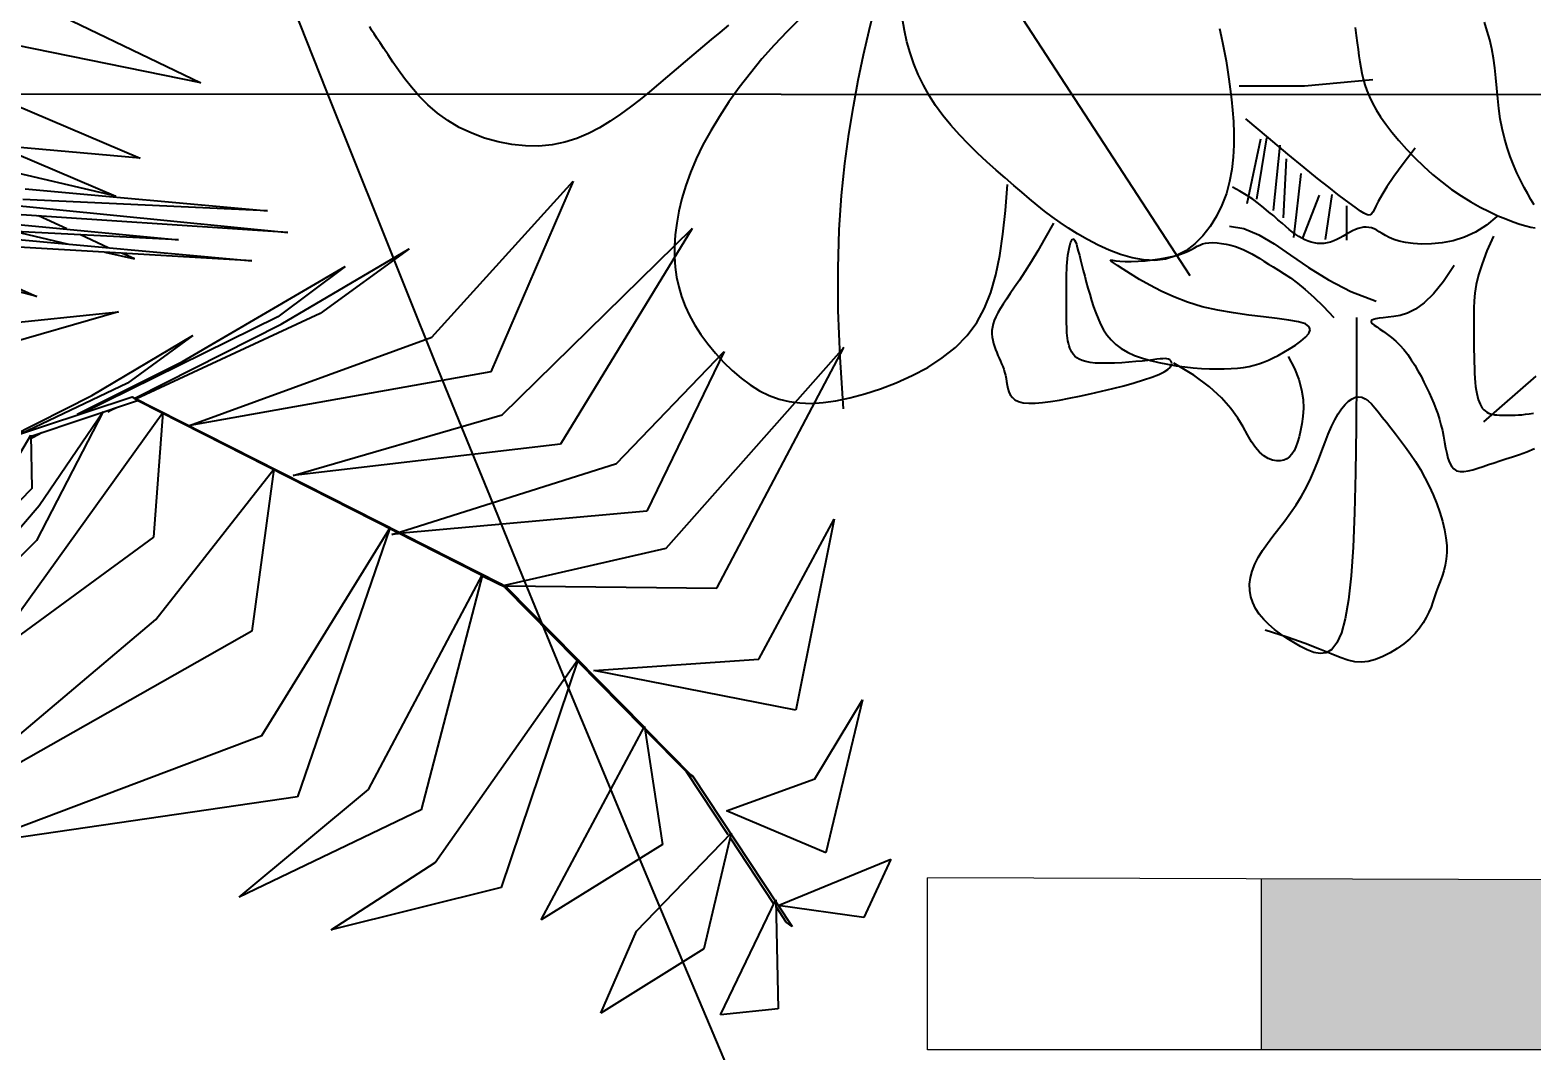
# Model space of a CAD drawing. Header units: metres. Extents: x 10 to 239, y 2 to 253.
# Drawn here: x 81.003 to 85.499, y 17.686 to 20.742 of the extents above; entities that cross this region are included whole.
import ezdxf

# ---------------------------------------------------------------- set-up
doc = ezdxf.new("R2010")
doc.units = ezdxf.units.M
doc.header["$MEASUREMENT"] = 0
doc.layers.get('Defpoints').update_dxf_attribs({"color": 9})
for name, color, linetype in [('-cotas', 252, 'Continuous'), ('1', 7, 'Continuous'), ('1gris oscuro', 253, 'Continuous'), ('cot200', 9, 'Continuous')]:
    doc.layers.add(name, color=color, linetype=linetype)
doc.layers.add('barrera', color=7, linetype='Continuous', lineweight=0, true_color=0x9dbb63)
doc.layers.add('bloques ARBOLES', color=7, linetype='Continuous', true_color=0xb8d897)
doc.styles.get("Standard").update_dxf_attribs({"font": 'arial.ttf'})
doc.dimstyles.get("Standard").update_dxf_attribs({"dimtxt": 0.18, "dimasz": 0.18, "dimexe": 0.18, "dimexo": 0.0625, "dimgap": 0.09, "dimtad": 0, "dimtih": 1, "dimtoh": 1, "dimdec": 4, "dimzin": 0, "dimdsep": 46, "dimtxsty": 'Standard', "dimcen": 0.09, "dimadec": 0, "dimazin": 0, "dimtfac": 1, "dimtdec": 4, "dimtofl": 0, "dimtmove": 0, "dimatfit": 3, "dimfxl": 1, "dimtolj": 1, "dimtzin": 0, "dimarcsym": 0})

# ---------------------------------------------------------------- blocks, each defined once
blk = doc.blocks.new('*D81')
at = {"layer": '-cotas', "color": 0, "lineweight": -2, "transparency": 16777216}
for p, q in [((35.934, 42.8579), (35.9273, 20.3829)), ((88.7846, 42.8423), (88.778, 20.3672)), ((36.1074, 20.5628), (61.0308, 20.5555)), ((88.598, 20.5473), (63.6746, 20.5547))]:
    blk.add_line(p, q, dxfattribs=at)
at = {"layer": '-cotas', "color": 0, "transparency": 16777216}
for points in [[(36.1074, 20.5928), (36.1074, 20.5328), (35.9274, 20.5629)], [(88.598, 20.5773), (88.598, 20.5173), (88.778, 20.5472)]]:
    blk.add_solid(points, dxfattribs=at)
at = {"layer": 'Defpoints', "color": 0, "transparency": 16777216}
for p in [(35.934, 42.9204), (88.7846, 42.9048), (88.778, 20.5472)]:
    blk.add_point(p, dxfattribs=at)
at = {"layer": '-cotas', "color": 0, "transparency": 16777216, "insert": (62.3527, 20.5551), "char_height": 0.5, "attachment_point": 5}
blk.add_mtext('\\A1;52.8506', dxfattribs=at)
blk = doc.blocks.new('A$C6F4E7DED')
for p, q in [((1323, 623.1), (1116.3, 306.1)), ((1370.2, 499.7), (1365.6, 518.1)), ((879, 492.4), (881, 499.4)), ((881, 499.4), (883.3, 506.5)), ((985.6, 502.2), (984.7, 496)), ((1093, 501.4), (1091.6, 495.3)), ((1340.2, 490.9), (1342.2, 499.8)), ((1342.2, 499.8), (1343.8, 508.8)), ((1374.6, 480.5), (1370.2, 499.7)), ((1424.8, 509.3), (1435.1, 499)), ((1481.3, 504), (1488.3, 498.3)), ((1761.9, 497.2), (1763.8, 500.2)), ((1763.8, 500.2), (1765.3, 502.9)), ((877.4, 485.3), (879, 492.4)), ((983.9, 490.2), (983.2, 484.9)), ((984.7, 496), (983.9, 490.2)), ((1090.2, 489), (1088.9, 482.5)), ((1091.6, 495.3), (1090.2, 489)), ((1337.7, 482.1), (1340.2, 490.9)), ((1435.1, 499), (1445.2, 488.3)), ((1445.2, 488.3), (1454.9, 477.3)), ((1488.3, 498.3), (1495.2, 492.6)), ((1495.2, 492.6), (1502.1, 486.8)), ((1754.2, 485.6), (1757.1, 490)), ((1757.1, 490), (1759.7, 493.8)), ((1759.7, 493.8), (1761.9, 497.2)), ((875.1, 470.2), (876.1, 477.9)), ((876.1, 477.9), (877.4, 485.3)), ((982.5, 479.9), (981.8, 475.1)), ((983.2, 484.9), (982.5, 479.9)), ((1087.6, 475.8), (1086.5, 468.7)), ((1088.9, 482.5), (1087.6, 475.8)), ((1334.7, 473.4), (1337.7, 482.1)), ((1378.8, 460.6), (1374.6, 480.5)), ((1454.9, 477.3), (1464.1, 466.1)), ((1502.1, 486.8), (1508.9, 481)), ((1508.9, 481), (1515.8, 475.2)), ((1746.9, 474.8), (1750.8, 480.6)), ((1750.8, 480.6), (1754.2, 485.6)), ((874.3, 462.3), (875.1, 470.2)), ((980.2, 466), (979.1, 461.5)), ((981, 470.5), (980.2, 466)), ((981.8, 475.1), (981, 470.5)), ((1086.5, 468.7), (1085.4, 461.3)), ((1327.2, 456.6), (1331.2, 465)), ((1331.2, 465), (1334.7, 473.4)), ((1464.1, 466.1), (1472.9, 454.8)), ((1515.8, 475.2), (1522.7, 469.3)), ((1522.7, 469.3), (1529.6, 463.3)), ((1737.7, 461.8), (1742.6, 468.5)), ((1742.6, 468.5), (1746.9, 474.8)), ((872.7, 446.1), (873.5, 454.3)), ((873.5, 454.3), (874.3, 462.3)), ((971.6, 460.9), (1025.7, 455.7)), ((976.2, 452.3), (974.2, 447.4)), ((977.8, 456.9), (976.2, 452.3)), ((979.1, 461.5), (977.8, 456.9)), ((1025.7, 455.7), (1077.3, 455.7)), ((1084.4, 453.5), (1083.4, 445.3)), ((1085.4, 461.3), (1084.4, 453.5)), ((1322.6, 448.5), (1327.2, 456.6)), ((1382.6, 439.7), (1378.8, 460.6)), ((1472.9, 454.8), (1481.1, 443.3)), ((1529.6, 463.3), (1536.7, 457.3)), ((1536.7, 457.3), (1543.9, 451.4)), ((1726.1, 447.9), (1732.3, 454.9)), ((1732.3, 454.9), (1737.7, 461.8)), ((871.8, 438.1), (872.7, 446.1)), ((971.8, 442.4), (968.9, 437.1)), ((974.2, 447.4), (971.8, 442.4)), ((1083.4, 445.3), (1082.6, 436.7)), ((1311.7, 432.5), (1317.5, 440.4)), ((1317.5, 440.4), (1322.6, 448.5)), ((1386.2, 417.9), (1382.6, 439.7)), ((1481.1, 443.3), (1488.6, 431.9)), ((1543.9, 451.4), (1551.3, 445.3)), ((1551.3, 445.3), (1558.9, 439.4)), ((1711.8, 434.5), (1719.3, 441.1)), ((1719.3, 441.1), (1726.1, 447.9)), ((869.2, 422.2), (870.7, 430)), ((870.7, 430), (871.8, 438.1)), ((965.4, 431.6), (961.2, 425.6)), ((968.9, 437.1), (965.4, 431.6)), ((1054.2, 414.8), (1072.1, 429.9)), ((1082.6, 436.7), (1081.9, 427.7)), ((1305.5, 424.8), (1311.7, 432.5)), ((1488.6, 431.9), (1495.5, 420.5)), ((1558.9, 439.4), (1566.8, 433.5)), ((1566.8, 433.5), (1575, 428)), ((1575, 428), (1583.4, 422.8)), ((1694.4, 423.2), (1703.5, 428.5)), ((1703.5, 428.5), (1711.8, 434.5)), ((867.4, 414.6), (869.2, 422.2)), ((956.4, 419.3), (950.9, 412.8)), ((961.2, 425.6), (956.4, 419.3)), ((1081.9, 427.7), (1081.5, 418.5)), ((1081.5, 418.5), (1081.5, 409)), ((1291.6, 409.9), (1298.7, 417.3)), ((1298.7, 417.3), (1305.5, 424.8)), ((1389.4, 394.6), (1386.2, 417.9)), ((1495.5, 420.5), (1501.6, 409.3)), ((1583.4, 422.8), (1592.3, 418.3)), ((1592.3, 418.3), (1601.4, 414.4)), ((1674.4, 414.7), (1684.6, 418.6)), ((1684.6, 418.6), (1694.4, 423.2)), ((862.9, 400.2), (865.3, 407.3)), ((865.3, 407.3), (867.4, 414.6)), ((938, 406.7), (947.5, 394.4)), ((944.8, 406), (938.3, 399.2)), ((950.9, 412.8), (944.8, 406)), ((1038.9, 402.1), (1054.2, 414.8)), ((1045, 409), (1050.4, 357.3)), ((1055.7, 414.9), (1063.7, 366.4)), ((1060.5, 413.8), (1071.2, 362.7)), ((1081.5, 409), (1082, 399.5)), ((1284.3, 402.8), (1291.6, 409.9)), ((1501.6, 409.3), (1506.9, 398.3)), ((1601.4, 414.4), (1611, 411.4)), ((1611, 411.4), (1621, 409.3)), ((1621, 409.3), (1631.4, 408.4)), ((1631.4, 408.4), (1642.1, 408.5)), ((1642.1, 408.5), (1652.9, 409.6)), ((1652.9, 409.6), (1663.8, 411.7)), ((1663.8, 411.7), (1674.4, 414.7)), ((857.5, 387.2), (860.3, 393.5)), ((860.3, 393.5), (862.9, 400.2)), ((931.4, 392.5), (924.2, 386)), ((938.3, 399.2), (931.4, 392.5)), ((947.5, 394.4), (954.9, 384.2)), ((1026, 391.5), (1038.9, 402.1)), ((1040.2, 398.4), (1042.4, 351.5)), ((1082, 399.5), (1083.1, 389.9)), ((1269.6, 389.4), (1276.9, 396)), ((1276.9, 396), (1284.3, 402.8)), ((1392, 369.4), (1389.4, 394.6)), ((1506.9, 398.3), (1511.4, 387.6)), ((851.8, 375.7), (854.7, 381.3)), ((854.7, 381.3), (857.5, 387.2)), ((924.2, 386), (916.8, 379.8)), ((954.9, 384.2), (960.4, 376)), ((1006.3, 375.8), (1015.2, 382.8)), ((1015.2, 382.8), (1026, 391.5)), ((1028.5, 386.6), (1032.2, 354.1)), ((1083.1, 389.9), (1084.9, 380.3)), ((1255.7, 377.3), (1262.5, 383.2)), ((1262.5, 383.2), (1269.6, 389.4)), ((1511.4, 387.6), (1515.2, 377.1)), ((846.4, 366.1), (849, 370.7)), ((849, 370.7), (851.8, 375.7)), ((901.6, 368.9), (894.1, 364.2)), ((909.2, 374.1), (901.6, 368.9)), ((916.8, 379.8), (909.2, 374.1)), ((960.4, 376), (964.5, 369.5)), ((964.5, 369.5), (967.3, 364.5)), ((993.1, 365.7), (999.1, 370.1)), ((999.1, 370.1), (1006.3, 375.8)), ((1004, 370.1), (1009.3, 334.4)), ((1014.1, 369.6), (1027.4, 335)), ((1066.6, 366.3), (1071.6, 369.6)), ((1071.6, 369.6), (1076.8, 372.8)), ((1076.8, 372.8), (1082.5, 375.8)), ((1084.9, 380.3), (1087.4, 370.9)), ((1087.4, 370.9), (1090.9, 361.7)), ((1243.2, 366.6), (1249.3, 371.8)), ((1249.3, 371.8), (1255.7, 377.3)), ((1262.3, 357.5), (1260.5, 378.1)), ((1393.8, 342), (1392, 369.4)), ((1515.2, 377.1), (1518.2, 366.9)), ((843.9, 361.9), (846.4, 366.1)), ((886.7, 360.1), (879.6, 356.5)), ((894.1, 364.2), (886.7, 360.1)), ((967.3, 364.5), (969.2, 360.7)), ((969.2, 360.7), (970.5, 358)), ((970.5, 358), (971.6, 356.1)), ((978.6, 355.3), (981.2, 356.9)), ((981.2, 356.9), (984.4, 359.2)), ((984.4, 359.2), (988.3, 362.1)), ((988.3, 362.1), (993.1, 365.7)), ((992.3, 361.1), (992.3, 333.9)), ((1053.7, 356.2), (1057.7, 359.6)), ((1057.7, 359.6), (1062, 362.9)), ((1062, 362.9), (1066.6, 366.3)), ((1090.9, 361.7), (1095.2, 353)), ((1225.3, 352.3), (1231.3, 356.9)), ((1231.3, 356.9), (1237.2, 361.6)), ((1237.2, 361.6), (1243.2, 366.6)), ((1264.4, 338.7), (1262.3, 357.5)), ((1518.2, 366.9), (1520.6, 357)), ((1520.6, 357), (1522.4, 347.4)), ((850.4, 345.2), (846.4, 344.2)), ((855.1, 346.6), (850.4, 345.2)), ((860.4, 348.4), (855.1, 346.6)), ((866.3, 350.7), (860.4, 348.4)), ((872.7, 353.3), (866.3, 350.7)), ((879.6, 356.5), (872.7, 353.3)), ((873.5, 352.6), (881.6, 345.7)), ((881.6, 345.7), (890.2, 340.3)), ((971.6, 356.1), (972.5, 354.7)), ((972.5, 354.7), (973.6, 354)), ((973.6, 354), (974.9, 353.8)), ((974.9, 353.8), (976.6, 354.2)), ((976.6, 354.2), (978.6, 355.3)), ((1032.2, 354.1), (1034.4, 336)), ((1037.7, 342.4), (1040.4, 344.7)), ((1040.4, 344.7), (1043.4, 347.3)), ((1043.4, 347.3), (1046.6, 350)), ((1046.6, 350), (1050, 353.1)), ((1050, 353.1), (1053.7, 356.2)), ((1085, 344.9), (1073.5, 343.1)), ((1095.2, 353), (1100.2, 344.8)), ((1100.2, 344.8), (1106, 337.4)), ((1212.4, 343.4), (1219, 347.8)), ((1219, 347.8), (1225.3, 352.3)), ((1224.3, 347.5), (1230.8, 335.7)), ((1522.4, 347.4), (1523.5, 338.2)), ((846.4, 344.2), (843.1, 343.6)), ((876.1, 337.2), (881.2, 325.5)), ((890.2, 340.3), (899, 336.3)), ((899, 336.3), (907.9, 333.5)), ((907.9, 333.5), (916.7, 331.8)), ((945.7, 332), (950.7, 333.1)), ((950.7, 333.1), (954.9, 334.5)), ((954.9, 334.5), (958.5, 336)), ((958.5, 336), (961.5, 337.6)), ((961.5, 337.6), (964.1, 339.2)), ((964.1, 339.2), (966.4, 340.6)), ((966.4, 340.6), (968.5, 341.9)), ((968.5, 341.9), (970.6, 342.9)), ((970.6, 342.9), (972.7, 343.6)), ((972.7, 343.6), (974.7, 344)), ((974.7, 344), (976.8, 344.2)), ((976.8, 344.2), (978.8, 344.1)), ((978.8, 344.1), (980.9, 343.8)), ((980.9, 343.8), (983.1, 343.2)), ((983.1, 343.2), (985.3, 342.3)), ((985.3, 342.3), (987.6, 341.2)), ((987.6, 341.2), (990, 340)), ((990, 340), (992.4, 338.6)), ((992.4, 338.6), (994.9, 337.2)), ((994.9, 337.2), (997.4, 335.8)), ((997.4, 335.8), (999.9, 334.5)), ((999.9, 334.5), (1002.5, 333.4)), ((1002.5, 333.4), (1005.1, 332.4)), ((1020.4, 332.3), (1022.8, 333.1)), ((1022.8, 333.1), (1025.3, 334.2)), ((1025.3, 334.2), (1027.7, 335.4)), ((1027.7, 335.4), (1030.1, 336.8)), ((1030.1, 336.8), (1032.5, 338.5)), ((1032.5, 338.5), (1035, 340.3)), ((1035, 340.3), (1037.7, 342.4)), ((1061.8, 338.2), (1049.7, 330.9)), ((1073.5, 343.1), (1061.8, 338.2)), ((1106, 337.4), (1112.5, 330.9)), ((1189, 330), (1197.4, 334.4)), ((1197.4, 334.4), (1205.2, 338.9)), ((1205.2, 338.9), (1212.4, 343.4)), ((1207.5, 334), (1206.9, 332.6)), ((1208.2, 334.8), (1207.5, 334)), ((1208.8, 335), (1208.2, 334.8)), ((1209.5, 334.5), (1208.8, 335)), ((1210.1, 333.4), (1209.5, 334.5)), ((1210.7, 331.8), (1210.1, 333.4)), ((1230.8, 335.7), (1236.7, 325.5)), ((1266.8, 321.8), (1264.4, 338.7)), ((1394.7, 311.8), (1393.8, 342)), ((1523.5, 338.2), (1524.1, 329.3)), ((881.2, 325.5), (885.1, 315.3)), ((916.7, 331.8), (925, 330.9)), ((925, 330.9), (932.8, 330.7)), ((932.8, 330.7), (939.7, 331.2)), ((939.7, 331.2), (945.7, 332)), ((1005.1, 332.4), (1007.7, 331.8)), ((1007.7, 331.8), (1010.2, 331.4)), ((1010.2, 331.4), (1012.8, 331.2)), ((1012.8, 331.2), (1015.3, 331.4)), ((1015.3, 331.4), (1017.9, 331.7)), ((1017.9, 331.7), (1020.4, 332.3)), ((1036.7, 322), (1022.5, 312.3)), ((1049.7, 330.9), (1036.7, 322)), ((1064.2, 321.3), (1061, 319.4)), ((1067.3, 323.1), (1064.2, 321.3)), ((1070.4, 324.8), (1067.3, 323.1)), ((1073.6, 326.3), (1070.4, 324.8)), ((1076.9, 327.7), (1073.6, 326.3)), ((1080.3, 328.9), (1076.9, 327.7)), ((1083.9, 329.9), (1080.3, 328.9)), ((1087.6, 330.8), (1083.9, 329.9)), ((1091.2, 331.4), (1087.6, 330.8)), ((1094.7, 331.8), (1091.2, 331.4)), ((1098.1, 332), (1094.7, 331.8)), ((1101.2, 331.9), (1098.1, 332)), ((1103.9, 331.6), (1101.2, 331.9)), ((1106.4, 331), (1103.9, 331.6)), ((1108.5, 330.1), (1106.4, 331)), ((1110.6, 329.1), (1108.5, 330.1)), ((1112.7, 327.9), (1110.6, 329.1)), ((1112.5, 330.9), (1119.6, 325.5)), ((1115, 326.6), (1112.7, 327.9)), ((1117.6, 325.2), (1115, 326.6)), ((1120.8, 323.9), (1117.6, 325.2)), ((1119.6, 325.5), (1127.3, 321.5)), ((1124.6, 322.6), (1120.8, 323.9)), ((1129.1, 321.3), (1124.6, 322.6)), ((1127.3, 321.5), (1135.5, 318.9)), ((1134.3, 320.2), (1129.1, 321.3)), ((1162.1, 319.9), (1171.2, 322.6)), ((1171.2, 322.6), (1180.3, 326)), ((1180.3, 326), (1189, 330)), ((1203.7, 322), (1202.8, 318.3)), ((1204.6, 325.3), (1203.7, 322)), ((1205.4, 328.2), (1204.6, 325.3)), ((1206.1, 330.7), (1205.4, 328.2)), ((1206.9, 332.6), (1206.1, 330.7)), ((1211.3, 329.8), (1210.7, 331.8)), ((1211.8, 327.4), (1211.3, 329.8)), ((1212.3, 324.8), (1211.8, 327.4)), ((1212.8, 322), (1212.3, 324.8)), ((1213.1, 319.1), (1212.8, 322)), ((1236.7, 325.5), (1242, 316.7)), ((1269.9, 306.4), (1266.8, 321.8)), ((1524.1, 329.3), (1524.1, 320.7)), ((885.1, 315.3), (887.8, 306.6)), ((907.1, 314), (915.5, 301.2)), ((1022.5, 312.3), (1006.7, 302.5)), ((1046.3, 310.2), (1041.8, 307.3)), ((1050.4, 312.7), (1046.3, 310.2)), ((1054.2, 315), (1050.4, 312.7)), ((1057.7, 317.3), (1054.2, 315)), ((1061, 319.4), (1057.7, 317.3)), ((1139.9, 319.2), (1134.3, 320.2)), ((1135.5, 318.9), (1144.1, 317.9)), ((1145.8, 318.3), (1139.9, 319.2)), ((1144.1, 317.9), (1153, 318.3)), ((1151.6, 317.6), (1145.8, 318.3)), ((1157.3, 317.2), (1151.6, 317.6)), ((1153, 318.3), (1162.1, 319.9)), ((1162.7, 317), (1157.3, 317.2)), ((1167.6, 317), (1162.7, 317)), ((1163.2, 307.2), (1169, 310.9)), ((1171.7, 317.3), (1167.6, 317)), ((1169, 310.9), (1173.6, 314)), ((1175, 317.7), (1171.7, 317.3)), ((1173.6, 314), (1176.8, 316.1)), ((1177.5, 318), (1175, 317.7)), ((1176.8, 316.1), (1178.7, 317.4)), ((1179, 318.2), (1177.5, 318)), ((1178.7, 317.4), (1179.4, 318.1)), ((1179.4, 318.1), (1179, 318.2)), ((1200.7, 310), (1199.5, 305.4)), ((1201.8, 314.2), (1200.7, 310)), ((1202.8, 318.3), (1201.8, 314.2)), ((1213.4, 316.2), (1213.1, 319.1)), ((1213.6, 313.3), (1213.4, 316.2)), ((1213.8, 310.5), (1213.6, 313.3)), ((1213.9, 307.7), (1213.8, 310.5)), ((1242, 316.7), (1246.8, 309)), ((1246.8, 309), (1251.2, 302.4)), ((1394.5, 278.4), (1394.7, 311.8)), ((1523.6, 312.5), (1522.5, 304.6)), ((1524.1, 320.7), (1523.6, 312.5)), ((887.8, 306.6), (889.7, 298.9)), ((889.7, 298.9), (890.8, 292.1)), ((915.5, 301.2), (923.5, 291.4)), ((1006.7, 302.5), (989, 293.3)), ((1031.2, 300), (1025.1, 295)), ((1036.8, 304), (1031.2, 300)), ((1041.8, 307.3), (1036.8, 304)), ((1139, 293.6), (1148.1, 298.3)), ((1148.1, 298.3), (1156.2, 302.9)), ((1156.2, 302.9), (1163.2, 307.2)), ((1198.3, 300.8), (1197, 296)), ((1199.5, 305.4), (1198.3, 300.8)), ((1213.9, 304.9), (1213.9, 307.7)), ((1214, 302.3), (1213.9, 304.9)), ((1214, 299.7), (1214, 302.3)), ((1214, 297.2), (1214, 299.7)), ((1214, 294.9), (1214, 297.2)), ((1251.2, 302.4), (1255, 296.7)), ((1273.8, 292.5), (1269.9, 306.4)), ((1522.5, 304.6), (1520.8, 296.9)), ((890.8, 292.1), (891.4, 286)), ((891.4, 286), (891.6, 280.2)), ((923.5, 291.4), (930.9, 284.3)), ((989, 293.3), (969, 285.6)), ((1018.3, 288.9), (1010.8, 281.6)), ((1025.1, 295), (1018.3, 288.9)), ((1118.1, 284.9), (1129, 289.1)), ((1129, 289.1), (1139, 293.6)), ((1194.1, 286.2), (1192.5, 281.3)), ((1195.6, 291.1), (1194.1, 286.2)), ((1197, 296), (1195.6, 291.1)), ((1214, 292.6), (1214, 294.9)), ((1214, 290.4), (1214, 292.6)), ((1214, 288.3), (1214, 290.4)), ((1214, 286.1), (1214, 288.3)), ((1214, 284), (1214, 286.1)), ((1255, 296.7), (1258.5, 291.8)), ((1258.5, 291.8), (1261.5, 287.3)), ((1261.5, 287.3), (1264.1, 283.3)), ((1278.7, 280), (1273.8, 292.5)), ((1518.6, 289.3), (1515.7, 281.8)), ((1520.8, 296.9), (1518.6, 289.3)), ((891.6, 280.2), (891.6, 274.7)), ((891.6, 274.7), (891.6, 269.1)), ((930.9, 284.3), (937.8, 279.4)), ((937.8, 279.4), (944.1, 276.2)), ((944.1, 276.2), (949.9, 274.4)), ((949.9, 274.4), (955, 273.4)), ((955, 273.4), (959.5, 273)), ((1010.8, 281.6), (1002.5, 272.7)), ((1058, 273.2), (1069.7, 274.6)), ((1069.7, 274.6), (1081.9, 276.3)), ((1081.9, 276.3), (1094.3, 278.5)), ((1094.3, 278.5), (1106.5, 281.3)), ((1106.5, 281.3), (1118.1, 284.9)), ((1190.8, 276.5), (1189, 271.9)), ((1192.5, 281.3), (1190.8, 276.5)), ((1214, 281.8), (1214, 284)), ((1214, 279.6), (1214, 281.8)), ((1214, 277.3), (1214, 279.6)), ((1214, 275), (1214, 277.3)), ((1214, 272.6), (1214, 275)), ((1264.1, 283.3), (1266.4, 279.7)), ((1266.4, 279.7), (1268.3, 276.4)), ((1268.3, 276.4), (1269.8, 273.3)), ((1284.9, 268.7), (1278.7, 280)), ((1393.1, 241.4), (1394.5, 278.4)), ((1512.2, 274.3), (1508, 266.8)), ((1515.7, 281.8), (1512.2, 274.3)), ((891.6, 269.1), (891.6, 263.5)), ((891.6, 263.5), (891.6, 258)), ((959.5, 273), (963.4, 272.6)), ((963.1, 261.7), (960, 259.4)), ((966, 263.6), (963.1, 261.7)), ((963.4, 272.6), (966.6, 272.1)), ((968.5, 265.3), (966, 263.6)), ((966.6, 272.1), (969.2, 271.7)), ((970.5, 266.8), (968.5, 265.3)), ((969.2, 271.7), (971.1, 271.2)), ((972, 268), (970.5, 266.8)), ((971.1, 271.2), (972.3, 270.6)), ((972.8, 269), (972, 268)), ((972.3, 270.6), (972.9, 269.9)), ((972.9, 269.9), (972.8, 269)), ((984.4, 272.7), (984.5, 226.9)), ((1021.1, 262.9), (1021.9, 265.4)), ((1022.2, 260.1), (1021.1, 262.9)), ((1021.9, 265.4), (1024.9, 267.6)), ((1024.9, 267.6), (1030.3, 269.3)), ((1030.3, 269.3), (1037.9, 270.7)), ((1037.9, 270.7), (1047.2, 271.9)), ((1047.2, 271.9), (1058, 273.2)), ((1184.6, 263), (1181.9, 258.9)), ((1187, 267.4), (1184.6, 263)), ((1189, 271.9), (1187, 267.4)), ((1213.6, 260.7), (1213.7, 263)), ((1213.7, 263), (1213.8, 265.4)), ((1213.8, 265.4), (1213.9, 267.7)), ((1213.9, 270.2), (1214, 272.6)), ((1213.9, 267.7), (1213.9, 270.2)), ((1269.8, 273.3), (1271.1, 270.4)), ((1271.1, 270.4), (1272, 267.7)), ((1272, 267.7), (1272.6, 265)), ((1272.6, 265), (1272.9, 262.4)), ((1272.9, 262.4), (1272.9, 259.9)), ((1292.5, 258.4), (1284.9, 268.7)), ((1508, 266.8), (1503.2, 259.3)), ((891.6, 258), (891.5, 252.5)), ((891.5, 252.5), (891.5, 247.2)), ((950.1, 250.8), (946.9, 247.3)), ((953.3, 254), (950.1, 250.8)), ((956.7, 256.9), (953.3, 254)), ((960, 259.4), (956.7, 256.9)), ((1024.7, 257.1), (1022.2, 260.1)), ((1028.4, 254), (1024.7, 257.1)), ((1032.7, 250.9), (1028.4, 254)), ((1037.4, 248), (1032.7, 250.9)), ((1174.9, 251.5), (1170.6, 248.3)), ((1178.7, 255.1), (1174.9, 251.5)), ((1181.9, 258.9), (1178.7, 255.1)), ((1211.3, 248.6), (1211.9, 250.4)), ((1211.9, 250.4), (1212.4, 252.3)), ((1212.4, 252.3), (1212.8, 254.3)), ((1212.8, 254.3), (1213.1, 256.4)), ((1213.1, 256.4), (1213.4, 258.5)), ((1213.4, 258.5), (1213.6, 260.7)), ((1270.9, 249.8), (1270, 247.3)), ((1271.6, 252.2), (1270.9, 249.8)), ((1272.3, 254.7), (1271.6, 252.2)), ((1272.7, 257.3), (1272.3, 254.7)), ((1272.9, 259.9), (1272.7, 257.3)), ((1301.7, 249.1), (1292.5, 258.4)), ((1497.8, 251.8), (1491.8, 244.5)), ((1503.2, 259.3), (1497.8, 251.8)), ((891.4, 242.1), (891.3, 237.3)), ((891.5, 247.2), (891.4, 242.1)), ((941.1, 239.3), (938.4, 235)), ((943.9, 243.4), (941.1, 239.3)), ((946.9, 247.3), (943.9, 243.4)), ((1038.6, 241.8), (1033.6, 232.4)), ((1042, 245.2), (1037.4, 248)), ((1046.4, 242.8), (1042, 245.2)), ((1050.4, 240.7), (1046.4, 242.8)), ((1054.2, 238.9), (1050.4, 240.7)), ((1058, 237.3), (1054.2, 238.9)), ((1130.8, 237.5), (1131.4, 238.5)), ((1131.4, 238.5), (1132.3, 239.2)), ((1132.3, 239.2), (1133.3, 239.8)), ((1133.3, 239.8), (1134.5, 240.1)), ((1134.5, 240.1), (1135.9, 240.2)), ((1135.9, 240.2), (1137.7, 240.1)), ((1137.7, 240.1), (1139.8, 240)), ((1139.8, 240), (1142.5, 239.7)), ((1147.5, 238.7), (1140.8, 237.1)), ((1142.5, 239.7), (1145.7, 239.3)), ((1145.7, 239.3), (1149.5, 238.8)), ((1153.9, 240.6), (1147.5, 238.7)), ((1149.5, 238.8), (1154, 238.3)), ((1160, 242.8), (1153.9, 240.6)), ((1154, 238.3), (1159.1, 237.8)), ((1159.1, 237.8), (1164.6, 237.3)), ((1165.6, 245.4), (1160, 242.8)), ((1170.6, 248.3), (1165.6, 245.4)), ((1195.2, 237.1), (1198.6, 237.8)), ((1198.6, 237.8), (1201.5, 238.6)), ((1201.5, 238.6), (1203.8, 239.7)), ((1203.8, 239.7), (1205.8, 240.9)), ((1205.8, 240.9), (1207.3, 242.2)), ((1207.3, 242.2), (1208.6, 243.7)), ((1208.6, 243.7), (1209.7, 245.2)), ((1209.7, 245.2), (1210.6, 246.9)), ((1210.6, 246.9), (1211.3, 248.6)), ((1266.2, 238.3), (1265.3, 236.1)), ((1267.2, 240.5), (1266.2, 238.3)), ((1268.2, 242.7), (1267.2, 240.5)), ((1269.1, 245), (1268.2, 242.7)), ((1270, 247.3), (1269.1, 245)), ((1312.2, 240.8), (1301.7, 249.1)), ((1323.8, 233.3), (1312.2, 240.8)), ((1390.3, 200.4), (1393.1, 241.4)), ((1491.8, 244.5), (1485.4, 237.5)), ((842.6, 226.4), (883.9, 190.3)), ((891, 228.6), (890.8, 224.8)), ((891.2, 232.8), (891, 228.6)), ((891.3, 237.3), (891.2, 232.8)), ((933.4, 226.2), (931.2, 221.7)), ((935.9, 230.6), (933.4, 226.2)), ((938.4, 235), (935.9, 230.6)), ((984.5, 226.9), (984.8, 186)), ((1033.6, 232.4), (1030.1, 223.7)), ((1061.7, 236), (1058, 237.3)), ((1065.5, 234.9), (1061.7, 236)), ((1069.5, 234), (1065.5, 234.9)), ((1073.9, 233.2), (1069.5, 234)), ((1078.6, 232.7), (1073.9, 233.2)), ((1083.7, 232.3), (1078.6, 232.7)), ((1089.1, 232), (1083.7, 232.3)), ((1094.8, 232), (1089.1, 232)), ((1100.8, 232.1), (1094.8, 232)), ((1107.1, 232.4), (1100.8, 232.1)), ((1100.9, 217.9), (1113.3, 227.1)), ((1113.6, 232.9), (1107.1, 232.4)), ((1113.3, 227.1), (1128.9, 236.7)), ((1120.3, 233.7), (1113.6, 232.9)), ((1127.1, 234.6), (1120.3, 233.7)), ((1134, 235.7), (1127.1, 234.6)), ((1130.5, 236.3), (1130.8, 237.5)), ((1130.8, 234.9), (1130.5, 236.3)), ((1131.8, 233.3), (1130.8, 234.9)), ((1133.8, 231.6), (1131.8, 233.3)), ((1136.7, 229.7), (1133.8, 231.6)), ((1140.8, 237.1), (1134, 235.7)), ((1140.9, 227.6), (1136.7, 229.7)), ((1146.4, 225.5), (1140.9, 227.6)), ((1164.6, 237.3), (1170.2, 236.9)), ((1170.2, 236.9), (1175.9, 236.6)), ((1175.9, 236.6), (1181.4, 236.5)), ((1181.4, 236.5), (1186.5, 236.5)), ((1186.5, 236.5), (1191.2, 236.7)), ((1191.2, 236.7), (1195.2, 237.1)), ((1262.2, 227.1), (1261.7, 224.6)), ((1262.9, 229.5), (1262.2, 227.1)), ((1263.6, 231.8), (1262.9, 229.5)), ((1264.4, 234), (1263.6, 231.8)), ((1265.3, 236.1), (1264.4, 234)), ((1336, 226.8), (1323.8, 233.3)), ((1348.6, 221.1), (1336, 226.8)), ((1478.6, 230.9), (1471.5, 224.8)), ((1485.4, 237.5), (1478.6, 230.9)), ((889.8, 215.2), (889.3, 212.5)), ((890.2, 218.1), (889.8, 215.2)), ((890.5, 221.3), (890.2, 218.1)), ((890.8, 224.8), (890.5, 221.3)), ((929, 217.3), (927, 213)), ((931.2, 221.7), (929, 217.3)), ((1027.9, 215.5), (1026.7, 207.9)), ((1030.1, 223.7), (1027.9, 215.5)), ((1091.3, 209.1), (1100.9, 217.9)), ((1153, 223.3), (1146.4, 225.5)), ((1160.5, 221), (1153, 223.3)), ((1168.7, 218.7), (1160.5, 221)), ((1177.4, 216.5), (1168.7, 218.7)), ((1186.3, 214.4), (1177.4, 216.5)), ((1195.1, 212.3), (1186.3, 214.4)), ((1259.5, 213.9), (1258.4, 211.5)), ((1260.3, 216.6), (1259.5, 213.9)), ((1260.8, 219.3), (1260.3, 216.6)), ((1261.3, 222), (1260.8, 219.3)), ((1261.7, 224.6), (1261.3, 222)), ((1361.2, 216.3), (1348.6, 221.1)), ((1373.6, 212.3), (1361.2, 216.3)), ((1456.8, 214.8), (1449.2, 211)), ((1464.2, 219.4), (1456.8, 214.8)), ((1471.5, 224.8), (1464.2, 219.4)), ((885.8, 202.5), (884.9, 201.1)), ((886.7, 204.1), (885.8, 202.5)), ((887.5, 205.9), (886.7, 204.1)), ((888.2, 207.9), (887.5, 205.9)), ((888.8, 210.1), (888.2, 207.9)), ((889.3, 212.5), (888.8, 210.1)), ((923.3, 204.7), (921.6, 200.5)), ((925.1, 208.8), (923.3, 204.7)), ((927, 213), (925.1, 208.8)), ((972.6, 204.3), (969.9, 201.3)), ((975.2, 206.7), (972.6, 204.3)), ((977.7, 208.5), (975.2, 206.7)), ((980.2, 209.6), (977.7, 208.5)), ((982.7, 210), (980.2, 209.6)), ((985.3, 209.6), (982.7, 210)), ((988, 208.5), (985.3, 209.6)), ((990.7, 206.5), (988, 208.5)), ((993.5, 203.9), (990.7, 206.5)), ((996.2, 200.5), (993.5, 203.9)), ((1026.7, 207.9), (1026.4, 200.9)), ((1084, 200.8), (1091.3, 209.1)), ((1203.7, 210.5), (1195.1, 212.3)), ((1211.8, 208.8), (1203.7, 210.5)), ((1219.4, 207.4), (1211.8, 208.8)), ((1226.5, 206.2), (1219.4, 207.4)), ((1232.9, 205.4), (1226.5, 206.2)), ((1238.7, 205), (1232.9, 205.4)), ((1243.8, 204.9), (1238.7, 205)), ((1248.2, 205.3), (1243.8, 204.9)), ((1251.8, 206.2), (1248.2, 205.3)), ((1254.7, 207.5), (1251.8, 206.2)), ((1256.8, 209.4), (1254.7, 207.5)), ((1258.4, 211.5), (1256.8, 209.4)), ((1385.5, 209.2), (1373.6, 212.3)), ((1396.4, 206.9), (1385.5, 209.2)), ((1406.6, 205.5), (1396.4, 206.9)), ((1416.1, 204.8), (1406.6, 205.5)), ((1425, 205.1), (1416.1, 204.8)), ((1433.4, 206.2), (1425, 205.1)), ((1441.4, 208.2), (1433.4, 206.2)), ((1449.2, 211), (1441.4, 208.2)), ((847.7, 196.6), (844.3, 197.1)), ((850.8, 196.2), (847.7, 196.6)), ((853.7, 195.8), (850.8, 196.2)), ((856.3, 195.6), (853.7, 195.8)), ((858.8, 195.5), (856.3, 195.6)), ((861.1, 195.5), (858.8, 195.5)), ((863.3, 195.4), (861.1, 195.5)), ((865.4, 195.4), (863.3, 195.4)), ((867.5, 195.4), (865.4, 195.4)), ((869.5, 195.5), (867.5, 195.4)), ((871.4, 195.5), (869.5, 195.5)), ((873.3, 195.6), (871.4, 195.5)), ((875.1, 195.8), (873.3, 195.6)), ((876.9, 196.2), (875.1, 195.8)), ((878.5, 196.6), (876.9, 196.2)), ((880, 197.1), (878.5, 196.6)), ((881.4, 197.9), (880, 197.1)), ((882.7, 198.8), (881.4, 197.9)), ((883.8, 199.8), (882.7, 198.8)), ((884.9, 201.1), (883.8, 199.8)), ((918.8, 192.1), (917.6, 187.8)), ((920.1, 196.4), (918.8, 192.1)), ((921.6, 200.5), (920.1, 196.4)), ((964.1, 194), (960.8, 189.8)), ((967.1, 197.9), (964.1, 194)), ((969.9, 201.3), (967.1, 197.9)), ((998.9, 196.4), (996.2, 200.5)), ((1001.6, 191.7), (998.9, 196.4)), ((1004.2, 186.4), (1001.6, 191.7)), ((1026.4, 200.9), (1026.8, 194.4)), ((1026.8, 194.4), (1027.7, 188.5)), ((1074.2, 186.1), (1078.4, 193.1)), ((1078.4, 193.1), (1084, 200.8)), ((915.6, 178.8), (914.8, 174.2)), ((916.5, 183.4), (915.6, 178.8)), ((917.6, 187.8), (916.5, 183.4)), ((953.6, 180.6), (949.7, 175.5)), ((957.3, 185.4), (953.6, 180.6)), ((960.8, 189.8), (957.3, 185.4)), ((984.8, 186), (985.3, 149.9)), ((1006.8, 180.5), (1004.2, 186.4)), ((1009.3, 174.1), (1006.8, 180.5)), ((1027.7, 188.5), (1028.7, 183.2)), ((1028.7, 183.2), (1029.9, 178.4)), ((1029.9, 178.4), (1031.1, 174.1)), ((1067.6, 174.4), (1070.8, 179.8)), ((1070.8, 179.8), (1074.2, 186.1)), ((849.8, 166.5), (843.5, 169)), ((855.6, 164.3), (849.8, 166.5)), ((914, 169.7), (913.1, 165.4)), ((914.8, 174.2), (914, 169.7)), ((945.7, 170.2), (941.7, 164.6)), ((949.7, 175.5), (945.7, 170.2)), ((1011.9, 167.3), (1009.3, 174.1)), ((1014.6, 160.2), (1011.9, 167.3)), ((1031.1, 174.1), (1032.4, 170.4)), ((1032.4, 170.4), (1033.9, 167.2)), ((1033.9, 167.2), (1035.6, 164.6)), ((1061.1, 166.2), (1064.4, 169.8)), ((1064.4, 169.8), (1067.6, 174.4)), ((861.1, 162.5), (855.6, 164.3)), ((866.2, 160.8), (861.1, 162.5)), ((871, 159.2), (866.2, 160.8)), ((875.6, 157.8), (871, 159.2)), ((880, 156.3), (875.6, 157.8)), ((884.3, 154.9), (880, 156.3)), ((888.4, 153.5), (884.3, 154.9)), ((909.4, 155.1), (907.5, 152.9)), ((910.9, 158), (909.4, 155.1)), ((912.1, 161.5), (910.9, 158)), ((913.1, 165.4), (912.1, 161.5)), ((937.8, 158.7), (933.9, 152.5)), ((941.7, 164.6), (937.8, 158.7)), ((1017.5, 153), (1014.6, 160.2)), ((1035.6, 164.6), (1037.5, 162.4)), ((1037.5, 162.4), (1039.6, 160.8)), ((1039.6, 160.8), (1042, 159.8)), ((1042, 159.8), (1044.8, 159.2)), ((1044.8, 159.2), (1047.8, 159.3)), ((1047.8, 159.3), (1051, 159.9)), ((1051, 159.9), (1054.3, 161.3)), ((1054.3, 161.3), (1057.7, 163.3)), ((1057.7, 163.3), (1061.1, 166.2)), ((892.3, 152.3), (888.4, 153.5)), ((896, 151.4), (892.3, 152.3)), ((899.4, 150.9), (896, 151.4)), ((902.5, 150.9), (899.4, 150.9)), ((905.2, 151.5), (902.5, 150.9)), ((907.5, 152.9), (905.2, 151.5)), ((930.3, 146), (926.9, 139.3)), ((933.9, 152.5), (930.3, 146)), ((985.3, 149.9), (986, 118.3)), ((1020.6, 145.7), (1017.5, 153)), ((1024, 138.5), (1020.6, 145.7)), ((923.7, 132.4), (920.9, 125.4)), ((926.9, 139.3), (923.7, 132.4)), ((1027.9, 131.4), (1024, 138.5)), ((1032.1, 124.6), (1027.9, 131.4)), ((920.9, 125.4), (918.5, 118.4)), ((1036.6, 118.1), (1032.1, 124.6)), ((916.4, 111.5), (914.8, 104.8)), ((918.5, 118.4), (916.4, 111.5)), ((986, 118.3), (987.2, 91.1)), ((1041.3, 111.8), (1036.6, 118.1)), ((1046, 105.7), (1041.3, 111.8)), ((913.7, 98.4), (913.1, 92.3)), ((914.8, 104.8), (913.7, 98.4)), ((1050.6, 99.8), (1046, 105.7)), ((1054.9, 94), (1050.6, 99.8)), ((913.1, 92.3), (913, 86.8)), ((913, 86.8), (913.5, 81.6)), ((987.2, 91.1), (988.7, 68.2)), ((1058.9, 88.4), (1054.9, 94)), ((1062.3, 82.9), (1058.9, 88.4)), ((913.5, 81.6), (914.3, 76.8)), ((914.3, 76.8), (915.4, 72.3)), ((915.4, 72.3), (916.8, 68)), ((1065, 77.5), (1062.3, 82.9)), ((1067, 72.1), (1065, 77.5)), ((1068.3, 66.9), (1067, 72.1)), ((916.8, 68), (918.2, 63.9)), ((918.2, 63.9), (919.8, 59.9)), ((919.8, 59.9), (921.3, 55.8)), ((988.7, 68.2), (990.7, 49.3)), ((1069, 61.7), (1068.3, 66.9)), ((1068.9, 56.7), (1069, 61.7)), ((921.3, 55.8), (922.7, 51.8)), ((922.7, 51.8), (924.1, 47.7)), ((924.1, 47.7), (925.5, 43.6)), ((990.7, 49.3), (993.3, 34.4)), ((1066.6, 47.1), (1068.1, 51.8)), ((1068.1, 51.8), (1068.9, 56.7)), ((925.5, 43.6), (927.2, 39.5)), ((927.2, 39.5), (929.2, 35.3)), ((1057.9, 33.8), (1061.5, 38.1)), ((1061.5, 38.1), (1064.4, 42.5)), ((1064.4, 42.5), (1066.6, 47.1)), ((929.2, 35.3), (931.6, 31.1)), ((931.6, 31.1), (934.5, 27)), ((934.5, 27), (938, 22.8)), ((993.3, 34.4), (996.4, 23.1)), ((1039.2, 19.8), (1056.7, 25.3)), ((1044.4, 22.2), (1049.3, 25.9)), ((1049.3, 25.9), (1053.8, 29.8)), ((1053.8, 29.8), (1057.9, 33.8)), ((938, 22.8), (942.2, 18.6)), ((942.2, 18.6), (947, 14.6)), ((947, 14.6), (952.3, 10.8)), ((996.4, 23.1), (1000, 15.2)), ((1000, 15.2), (1004, 10.1)), ((1013.7, 10.4), (1025, 14.8)), ((1023.4, 9.8), (1028.7, 12.5)), ((1025, 14.8), (1039.2, 19.8)), ((1028.7, 12.5), (1034, 15.5)), ((1034, 15.5), (1039.3, 18.7)), ((1039.3, 18.7), (1044.4, 22.2)), ((952.3, 10.8), (957.9, 7.4)), ((957.9, 7.4), (963.6, 4.4)), ((963.6, 4.4), (969.4, 2.2)), ((969.4, 2.2), (975.1, 0.6)), ((975.1, 0.6), (980.6, 0)), ((980.6, 0), (985.8, 0.3)), ((985.8, 0.3), (991.2, 1.6)), ((991.2, 1.6), (997.3, 3.8)), ((997.3, 3.8), (1004.6, 6.7)), ((1004, 10.1), (1008.5, 7.5)), ((1004.6, 6.7), (1013.7, 10.4)), ((1008.5, 7.5), (1013.3, 6.8)), ((1013.3, 6.8), (1018.3, 7.7)), ((1018.3, 7.7), (1023.4, 9.8))]:
    blk.add_line(p, q)
blk = doc.blocks.new('A$C16B70096')
for p, q in [((827, 927.5), (609, 822.5)), ((609, 822.5), (818, 865)), ((828, 826.5), (662.5, 756)), ((842, 789.5), (684, 722.5)), ((662.5, 756), (788.5, 767)), ((684, 722.5), (834.5, 757.5)), ((280.5, 735.5), (353, 567.5)), ((405, 598), (280.5, 735.5)), ((764, 729), (550, 709.5)), ((799, 717), (532, 690.5)), ((550, 709.5), (766, 719.5)), ((532, 690.5), (796.5, 708)), ((727, 693.5), (752, 705)), ((175.5, 694), (291.5, 503.5)), ((343, 529.5), (175.5, 694)), ((838.5, 690.5), (564, 665.5)), ((785.5, 699), (628.5, 684)), ((628.5, 684), (814, 693.5)), ((774, 691.5), (725.5, 680)), ((425, 676), (503.5, 619)), ((538, 609.5), (425, 676)), ((564, 665.5), (849, 682)), ((715, 688.5), (690.5, 677)), ((872, 685.5), (753.5, 634)), ((693.5, 673), (667.5, 667)), ((667.5, 667), (678.5, 672)), ((753.5, 634), (877, 666)), ((481.5, 660.5), (541, 616)), ((625, 576.5), (481.5, 660.5)), ((503.5, 619), (665.5, 543.5)), ((541, 616), (714.5, 530.5)), ((681.5, 620.5), (830.5, 577.5)), ((824, 605.5), (681.5, 620.5)), ((619, 520), (405, 598)), ((666.5, 544.5), (538, 609.5)), ((616, 599.5), (673.5, 557.5)), ((705, 546.5), (616, 599.5)), ((41.5, 589), (198.5, 411.5)), ((153.5, 376.5), (41.5, 589)), ((147, 585.5), (215.5, 444.5)), ((242, 486.5), (147, 585.5)), ((718, 530), (625, 576.5)), ((353, 567.5), (618.5, 520)), ((673.5, 557.5), (768, 512.5)), ((669.5, 545.5), (344, 380.5)), ((664, 541.5), (669.5, 545.5)), ((669.5, 545.5), (664, 542)), ((870.5, 479), (669.5, 545.5)), ((777, 510), (705, 546.5)), ((361.5, 388), (664, 541.5)), ((769, 355.5), (642.5, 531.5)), ((642.5, 531.5), (650.5, 421.5)), ((664, 542), (758.5, 510.5)), ((684, 535.5), (691, 532)), ((691, 532), (685.5, 535)), ((751.5, 449.5), (695, 532.5)), ((695, 532.5), (754, 418.5)), ((527.5, 476), (343, 529.5)), ((749.5, 513.5), (758.5, 509)), ((758.5, 509), (750.5, 513)), ((759, 511.5), (758, 464.5)), ((800, 442), (759, 511.5)), ((291.5, 503.5), (527.5, 476)), ((433.5, 426), (242, 486.5)), ((648.5, 349), (544.5, 481.5)), ((544.5, 481.5), (564, 338.5)), ((758, 464.5), (923, 295)), ((50, 437.5), (84, 269)), ((116.5, 314), (50, 437.5)), ((215.5, 444.5), (431, 425)), ((922, 251), (751.5, 449.5)), ((434.5, 424.5), (440.5, 424)), ((440.5, 424), (436, 425.5)), ((555, 246.5), (442, 429.5)), ((442, 429.5), (523.5, 192.5)), ((198.5, 411.5), (341, 379)), ((650.5, 421.5), (849.5, 276)), ((754, 418.5), (922, 251)), ((339, 376.5), (360, 387)), ((461, 199), (360.5, 388.5)), ((360.5, 388.5), (414.5, 181)), ((340.5, 378.5), (153.5, 376.5)), ((338.5, 377), (218, 254.5)), ((277.5, 313), (340.5, 377)), ((344, 380.5), (338.5, 377)), ((344, 380.5), (339, 376.5)), ((342.5, 379), (344, 380.5)), ((858.5, 171.5), (648.5, 349)), ((564, 338.5), (858.5, 171.5)), ((262, 304), (116.5, 314)), ((219, 253.5), (276, 311.5)), ((402, 134.5), (276, 314)), ((276, 314), (344, 112.5)), ((84, 269), (262, 304)), ((25, 278), (57.5, 143)), ((67, 208.5), (25, 278)), ((217, 253), (175, 210.5)), ((217.5, 254.5), (201.5, 150.5)), ((308.5, 84), (217.5, 254.5)), ((180.5, 214.5), (216.5, 251)), ((808.5, 151), (555, 246.5)), ((143.5, 159), (180.5, 214.5)), ((180.5, 214.5), (175, 211)), ((175, 210.5), (180.5, 214.5)), ((145, 180), (67, 208.5)), ((175, 211), (87, 78)), ((575, 104), (461, 199)), ((523.5, 192.5), (808.5, 151)), ((57.5, 143), (145, 180)), ((414.5, 181), (575, 104)), ((224.5, 74), (141, 160.5)), ((141, 160.5), (165, 58.5)), ((103.5, 98.5), (141.5, 156)), ((201.5, 150.5), (308.5, 84)), ((0, 137.5), (24, 86)), ((99.5, 96.5), (0, 137.5)), ((494, 75), (402, 134.5)), ((344, 112.5), (494, 75)), ((24, 86), (99.5, 96.5)), ((92.5, 82), (101, 95)), ((101.5, 101.5), (99.5, 5.5)), ((150.5, 0), (101.5, 101.5)), ((87, 78), (92.5, 82)), ((256, 1.5), (224.5, 74)), ((165, 58.5), (256, 1.5)), ((99.5, 5.5), (150.5, 0))]:
    blk.add_line(p, q)
blk = doc.blocks.new('asddsd')
at = {"layer": 'bloques ARBOLES'}
for name, p, xscale, yscale, zscale in [('A$C6F4E7DED', (70.0692, 9.5477, 1.2423), -0.00378276582045174, 0.00378276582045174, 0.00378276582045174), ('A$C16B70096', (64.9516, 8.4917), -0.003392618244440136, 0.003392618244440136, 0.003392618244440136)]:
    blk.add_blockref(name, p, dxfattribs=dict(at, xscale=xscale, yscale=yscale, zscale=zscale))

msp = doc.modelspace()

# ---------------------------------------------------------------- hatches: boundary and pattern name
at = {"layer": '1gris oscuro', "lineweight": 0, "ltscale": 0.002}
h = msp.add_hatch(color=256, dxfattribs=at)
h.dxf.hatch_style = 1
h.paths.add_polyline_path([(85.68954, 18.19812), (84.68954, 18.2011), (84.68954, 17.68919), (85.68954, 17.68919)])
h.paths.add_polyline_path([(87.68954, 18.19217), (86.68954, 18.19515), (86.68954, 17.68919), (87.68954, 17.68919)])

# ---------------------------------------------------------------- linework, layer by layer
for p, q in [((83.68954, 17.68919), (83.68954, 18.20407)), ((88.68954, 18.18919), (83.68954, 18.20407)), ((84.68954, 17.68919), (84.68954, 18.2011)), ((88.68954, 17.68919), (83.68954, 17.68919))]:
    msp.add_line(p, q, dxfattribs=at)
at = {"layer": 'barrera'}
for points, knots in [([(75.74284, 8.17099), (75.89193, 13.9839), (75.56165, 20.60932), (78.39904, 27.24392), (87.61077, 27.41614), (90.19518, 29.62387), (88.83637, 31.74576)], [0.1293999, 0.1293999, 0.1293999, 0.1293999, 1, 2, 3, 4, 4, 4, 4]), ([(90.10405, 28.99301), (90.09643, 28.97816), (90.08867, 28.9634), (89.92633, 28.66185), (89.72319, 28.41347), (89.26656, 27.98959), (89.01285, 27.81236), (88.47214, 27.50491), (88.18455, 27.37455), (87.19084, 26.99826), (86.41991, 26.82384), (84.83655, 26.53557), (84.01918, 26.41821), (82.44328, 26.1335), (81.68558, 25.96547), (80.6561, 25.6092), (80.31779, 25.463), (79.67592, 25.1044), (79.37481, 24.87951), (78.82619, 24.35249), (78.58052, 24.05104), (77.89225, 22.98312), (77.53875, 22.06967), (77.18053, 20.46891), (77.08994, 19.90851), (76.95736, 18.71854), (76.91439, 18.08364), (76.81712, 15.80673), (76.81459, 13.8867), (76.71951, 10.35889), (76.68465, 9.31789), (76.65905, 8.17099)], [5.1390175, 5.1390175, 5.1390175, 5.1390175, 5.1460084, 5.1460084, 5.2828064, 5.2828064, 5.4196044, 5.4196044, 5.5564024, 5.5564024, 5.8699539, 5.8699539, 6.1835055, 6.1835055, 6.497057, 6.497057, 6.6723546, 6.6723546, 6.8743734, 6.8743734, 7.0763922, 7.0763922, 7.504627, 7.504627, 7.7127699, 7.7127699, 7.9209128, 7.9209128, 8.3845027, 8.3845027, 8.5557008, 8.5557008, 8.5557008, 8.5557008])]:
    msp.add_open_spline(points, degree=3, knots=knots, dxfattribs=at)
at = {"layer": 'cot200'}
msp.add_open_spline([(87.50495, 8.17099), (83.20343, 16.61126), (79.8048, 25.22438), (77.32539, 34.0135)], degree=3, dxfattribs=at)
msp.add_open_spline([(83.57738, 33.92451), (85.43068, 28.89476), (87.62816, 23.97558), (89.90867, 19.70346), (92.3573, 15.11639), (94.90166, 11.27529), (97.54056, 8.17099)], degree=3, knots=[0.53209812, 0.53209812, 0.53209812, 0.53209812, 0.8873596, 0.8873596, 0.8873596, 1.26881168, 1.26881168, 1.26881168, 1.26881168], dxfattribs=at)

# ---------------------------------------------------------------- block references
at = {"layer": '1', "lineweight": 0}
msp.add_blockref('asddsd', (18.62841, 9.30206), dxfattribs=at)

# ---------------------------------------------------------------- dimensions: what is measured, and where the dimension line sits
at = {"layer": '-cotas'}
dim = msp.add_aligned_dim(p1=(35.93402, 42.92042), p2=(88.78463, 42.90477), distance=-22.35753, dimstyle='Standard', override={"dimtxt": 0.5}, dxfattribs=at)
dim.commit()
dim.dimension.update_dxf_attribs({"geometry": '*D81', "text_midpoint": (62.3527, 20.55507)})

doc.saveas('drawing.dxf')
